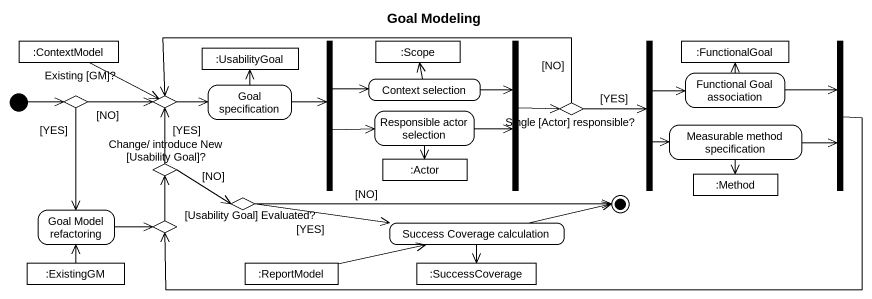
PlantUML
@startuml
title Goal Modeling
hide empty description
state ":ContextModel" as ContextModel <<object>>
state ":UsabilityGoal" as UsabilityGoal <<object>>
state fork1 <<fork>>
state ":Scope" as Scope <<object>>
state fork2 <<join>>
state fork3 <<fork>>
state ":FunctionalGoal" as FunctionalGoal <<object>>
state fork4 <<join>>
state "Existing [GM]?" as Existing_GM <<choice>>
state choice1 <<choice>>
state "Goal specification" as Goal_specification
state "Context selection" as Context_selection
state "Responsible actor selection" as Responsible_actor_selection
state "Single [Actor] responsible?" as Single_Actor_responsible <<choice>>
state "Functional Goal association" as Functional_Goal_association
state ":Actor" as Actor_ <<object>>
state "Measurable method specification" as Measurable_method
state "Change/ introduce New [Usability Goal]?" as Change_introduce_New <<choice>>
state "[Usability Goal] Evaluated?" as Usability_Goal_Evaluated <<choice>>
state ":Method" as Method <<object>>
state "Goal Model refactoring" as Goal_Model_refactoring
state choice2 <<choice>>
state "Success Coverage calculation" as Success_Coverage_calculation
state ":ExistingGM" as ExistingGM <<object>>
state ":ReportModel" as ReportModel <<object>>
state ":SuccessCoverage" as SuccessCoverage <<object>>
[*] -right-> Existing_GM
ContextModel -right-> choice1
fork1 -right-> Context_selection
fork1 -right-> Responsible_actor_selection
fork2 -right-> Single_Actor_responsible
fork3 -right-> Functional_Goal_association
fork3 -right-> Measurable_method
fork4 -left-> choice2
Existing_GM -right-> choice1 : [NO]
Existing_GM --> Goal_Model_refactoring : [YES]
choice1 -right-> Goal_specification
Goal_specification -up-> UsabilityGoal
Goal_specification -right-> fork1
Context_selection -up-> Scope
Context_selection -right-> fork2
Responsible_actor_selection -right-> fork2
Responsible_actor_selection --> Actor_
Single_Actor_responsible -right-> fork3 : [YES]
Single_Actor_responsible -left-> choice1 : [NO]
Functional_Goal_association -up-> FunctionalGoal
Functional_Goal_association -right-> fork4
Measurable_method -right-> fork4
Measurable_method --> Method
Change_introduce_New -up-> choice1 : [YES]
Change_introduce_New -right-> Usability_Goal_Evaluated : [NO]
Usability_Goal_Evaluated -right-> Success_Coverage_calculation : [YES]
Goal_Model_refactoring -right-> choice2
choice2 -up-> Change_introduce_New
Success_Coverage_calculation --> SuccessCoverage
ExistingGM -up-> Goal_Model_refactoring
ReportModel -right-> Success_Coverage_calculation
Usability_Goal_Evaluated -right-> [*] : [NO]
Success_Coverage_calculation -right-> [*]
@enduml
